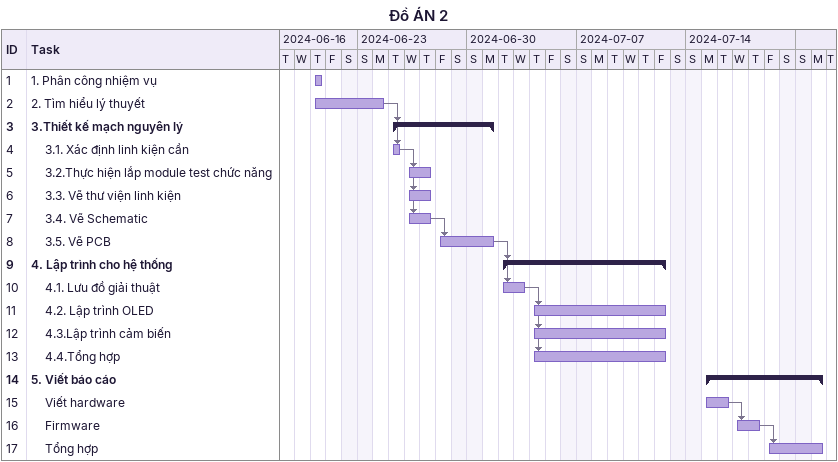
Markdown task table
Đồ ÁN 2

| ID | Level | Task | Start | Finish | Predecessors |
|---|---|---|---|---|---|
| 1 | 1 | 1. Phân công nhiệm vụ | 2024-06-20 | 2024-06-20 |  |
| 2 | 1 | 2. Tìm hiểu lý thuyết | 2024-06-20 | 2024-06-24 |  |
| 3 | 1 | **3.Thiết kế mạch nguyên lý** | 2024-06-25 | 2024-07-01 | 2 |
| 4 | 2 | 3.1. Xác định linh kiện cần | 2024-06-25 | 2024-06-25 | 2 |
| 5 | 2 | 3.2.Thực hiện lắp module test chức năng | 2024-06-26 | 2024-06-27 | 4 |
| 6 | 2 | 3.3. Vẽ thư viện linh kiện | 2024-06-26 | 2024-06-27 | 4 |
| 7 | 2 | 3.4. Vẽ Schematic | 2024-06-26 | 2024-06-27 | 4 |
| 8 | 2 | 3.5. Vẽ PCB | 2024-06-28 | 2024-07-01 | 7 |
| 9 | 1 | **4. Lập trình cho hệ thống** | 2024-07-02 | 2024-07-12 | 8 |
| 10 | 2 | 4.1. Lưu đồ giải thuật | 2024-07-02 | 2024-07-03 | 8 |
| 11 | 2 | 4.2. Lập trình OLED | 2024-07-04 | 2024-07-12 | 10 |
| 12 | 2 | 4.3.Lập trình cảm biến | 2024-07-04 | 2024-07-12 | 10 |
| 13 | 2 | 4.4.Tổng hợp | 2024-07-04 | 2024-07-12 | 10 |
| 14 | 1 | **5. Viết báo cáo** | 2024-07-15 | 2024-07-22 |  |
| 15 | 2 | Viết hardware | 2024-07-15 | 2024-07-16 |  |
| 16 | 2 | Firmware | 2024-07-17 | 2024-07-18 | 15 |
| 17 | 2 | Tổng hợp | 2024-07-19 | 2024-07-22 | 16 |
